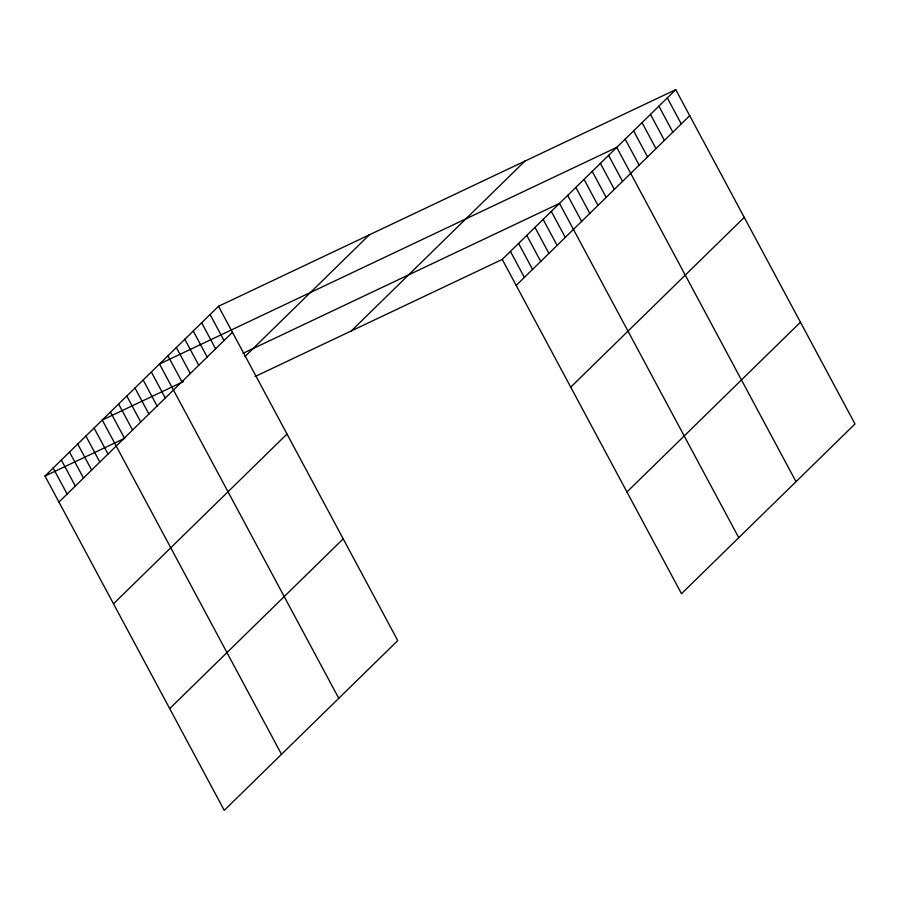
<?xml version="1.0" encoding="UTF-8"?>
<svg xmlns="http://www.w3.org/2000/svg" width="900" height="900" viewBox="0 0 900 900"><rect width="100%" height="100%" fill="white"/><g stroke="black" fill="none" stroke-linecap="round" stroke-linejoin="round"><path stroke-width="1.35" d="M218.509 306.293L397.755 640.586L224.246 810.349L45 476.044L218.509 306.293L675.754 89.651L855 423.956L681.491 593.707L502.245 259.414L675.754 89.651M58.95 502.065L232.459 332.303M244.969 356.546L369.394 234.799M351.349 330.907L524.858 161.145M113.501 603.799L287.01 434.036M516.195 285.424L689.704 115.672M169.695 708.615L343.204 538.852M570.735 387.157L744.244 217.406M626.94 491.974L800.449 322.223M183.409 381.577L102.263 420.03L281.509 754.324M243 353.34L559.496 203.389L738.754 537.694M45 476.044L124.886 438.199M255.116 376.504L502.245 259.414M667.327 97.897L681.278 123.919M658.901 106.144L672.84 132.154M650.464 114.39L664.414 140.4M642.038 122.636L655.988 148.646M633.611 130.882L647.561 156.893M625.185 139.129L639.135 165.139M796.005 481.669L616.759 147.375L159.514 364.005L338.76 698.31M608.58 155.374L622.53 181.384M600.401 163.373L614.351 189.394M592.222 171.382L606.173 197.393M584.044 179.381L597.994 205.403M575.865 187.391L589.804 213.401M567.675 195.39L581.625 221.4M551.317 211.399L565.267 237.409M543.139 219.398L557.089 245.407M534.96 227.396L548.91 253.417M526.781 235.406L540.731 261.416M518.602 243.405L532.553 269.426M510.424 251.404L524.374 277.425M210.083 314.539L224.032 340.549M201.656 322.785L215.606 348.795M193.23 331.031L207.18 357.041M184.804 339.277L198.743 365.287M176.366 347.512L190.316 373.534M167.94 355.759L181.89 381.78M151.335 372.015L165.285 398.025M143.156 380.014L157.106 406.035M134.977 388.012L148.928 414.034M126.799 396.022L140.749 422.032M118.62 404.021L132.57 430.043M110.441 412.031L124.391 438.041M94.084 428.029L108.022 454.05M85.894 436.039L99.844 462.049M77.715 444.037L91.665 470.048M69.536 452.036L83.486 478.058M61.358 460.046L75.308 486.056M53.179 468.045L67.129 494.066"/></g></svg>
